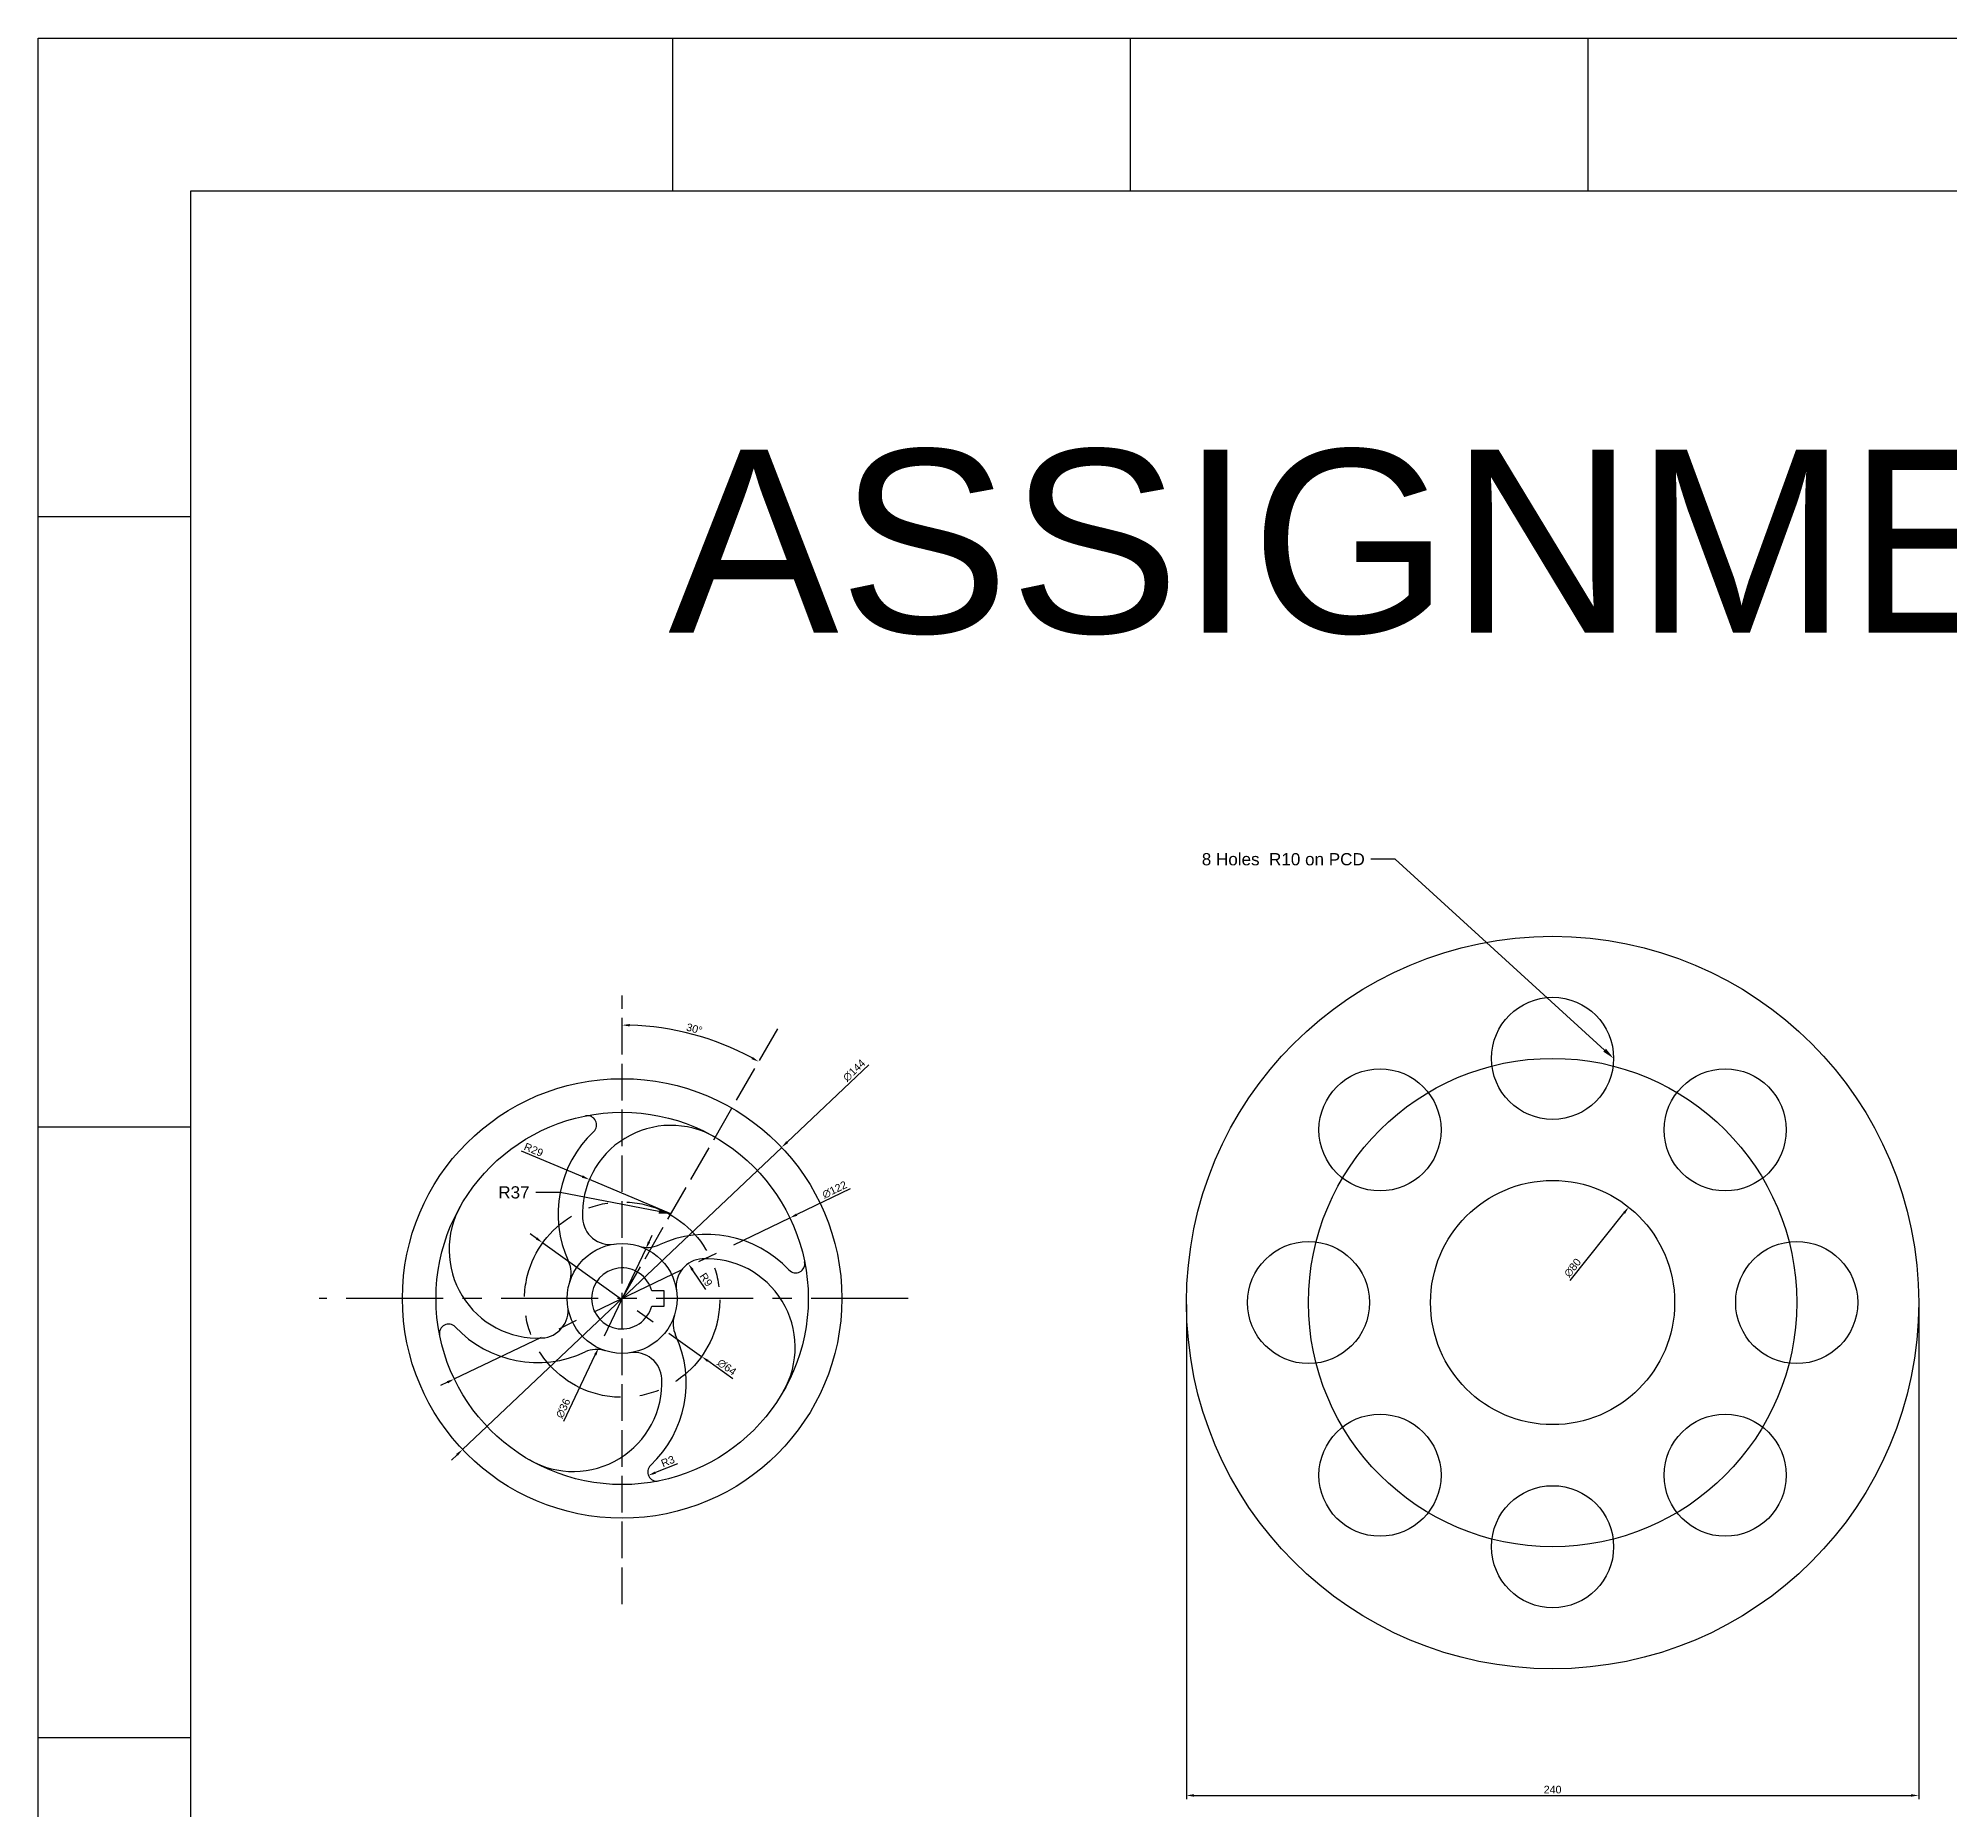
# Model space of a CAD drawing. Header units: millimetres. Extents: x 3467 to 4483, y 937 to 2051.
# Drawn here: x 3467 to 4094, y 1470 to 2051 of the extents above; entities that cross this region are included whole.
import ezdxf
from ezdxf import colors
from ezdxf.entities.mleader import LeaderData, LeaderLine
from ezdxf.math import Vec2, Vec3

# ---------------------------------------------------------------- set-up
doc = ezdxf.new("R2010")
doc.units = ezdxf.units.MM
doc.linetypes.add('ACAD_ISO02W100', pattern=[15, 12, -3])
doc.linetypes.add('CENTER', pattern=[50.8, 31.75, -6.35, 6.35, -6.35])
doc.styles.add('Annotative', font='arial.ttf')
doc.styles.get("Standard").update_dxf_attribs({"font": 'arial.ttf'})
doc.dimstyles.new('Annotative', dxfattribs={"dimscale": 0, "dimtxt": 2.5, "dimasz": 2.5, "dimexe": 1.25, "dimexo": 0.625, "dimtad": 1, "dimtxsty": 'Standard', "dimcen": 2.5, "dimadec": 0, "dimazin": 0, "dimtfac": 1, "dimtmove": 0, "dimatfit": 3, "dimfxl": 1, "dimarcsym": 0})
doc.dimstyles.new('ISO-25', dxfattribs={"dimtxt": 2.5, "dimasz": 2.5, "dimexe": 1.25, "dimexo": 0.625, "dimtad": 1, "dimtxsty": 'Standard', "dimcen": 2.5, "dimadec": 0, "dimazin": 0, "dimtfac": 1, "dimtmove": 0, "dimatfit": 3, "dimfxl": 1, "dimarcsym": 0})

# ---------------------------------------------------------------- blocks, each defined once
blk = doc.blocks.new('*U50')
blk.add_circle((0, 0), 20)
blk = doc.blocks.new('*U51')
at = {"color": 0, "linetype": 'ByBlock', "lineweight": -2, "transparency": 16777216}
blk.add_blockref('*U50', (1393.23, 335.51), dxfattribs=at)
for p, rotation in [((1336.67, 312.07), 45.00000000000001), ((1449.8, 312.07), 315), ((1313.23, 255.51), 90), ((1473.23, 255.51), 270), ((1336.67, 198.94), 135), ((1449.8, 198.94), 225), ((1393.23, 175.51), 180)]:
    blk.add_blockref('*U50', p, dxfattribs=dict(at, rotation=rotation))
blk = doc.blocks.new('*D89')
at = {"color": 0, "lineweight": -2, "transparency": 16777216}
blk.add_line((3969.44, 1643.56), (3987.09, 1665.67), dxfattribs=at)
at = {"color": 0, "transparency": 16777216}
blk.add_solid([(3986.76, 1665.93), (3987.42, 1665.41), (3988.65, 1667.63)], dxfattribs=at)
at = {"layer": 'Defpoints', "color": 0, "transparency": 16777216}
for p in [(3988.65, 1667.63), (3938.75, 1605.09)]:
    blk.add_point(p, dxfattribs=at)
at = {"color": 0, "transparency": 16777216, "insert": (3970.26, 1647.74), "char_height": 2.5, "attachment_point": 5, "rotation": 51.41435}
blk.add_mtext('∅80', dxfattribs=at)
blk = doc.blocks.new('*D90')
at = {"color": 0, "lineweight": -2, "transparency": 16777216}
for p, q in [((3843.7, 1635.74), (3843.7, 1473.62)), ((4083.7, 1635.74), (4083.7, 1473.62)), ((3846.2, 1474.87), (4081.2, 1474.87))]:
    blk.add_line(p, q, dxfattribs=at)
at = {"color": 0, "transparency": 16777216}
for points in [[(3846.2, 1475.29), (3846.2, 1474.46), (3843.7, 1474.87)], [(4081.2, 1475.29), (4081.2, 1474.46), (4083.7, 1474.87)]]:
    blk.add_solid(points, dxfattribs=at)
at = {"layer": 'Defpoints', "color": 0, "transparency": 16777216}
for p in [(3843.7, 1636.36), (4083.7, 1636.36), (4083.7, 1474.87)]:
    blk.add_point(p, dxfattribs=at)
at = {"color": 0, "transparency": 16777216, "insert": (3963.7, 1476.78), "char_height": 2.5, "attachment_point": 5}
blk.add_mtext('240', dxfattribs=at)
blk = doc.blocks.new('*U52')
for centre, radius, start, end in [((-16.13, 24.17), 3, 313.19816, 101.31619), ((11.25, -4.99), 37, 133.19816, 204.9802), ((11.25, -4.99), 29, 60, 182.88596), ((-8.72, -5.99), 9, 182.88596, 278.4652), ((-30.45, -24.41), 9, 342.12642, 24.9802)]:
    blk.add_arc(centre, radius, start, end)
blk = doc.blocks.new('*U53')
at = {"color": 0, "linetype": 'ByBlock', "lineweight": -2, "transparency": 16777216}
blk.add_blockref('*U52', (756.33, 358.58), dxfattribs=at)
for p, rotation in [((718.88, 330.64), 90), ((784.28, 321.14), 270), ((746.83, 293.19), 180)]:
    blk.add_blockref('*U52', p, dxfattribs=dict(at, rotation=rotation))
blk = doc.blocks.new('*D91')
at = {"color": 0, "lineweight": -2, "transparency": 16777216}
for p, q in [((3739.6, 1714.24), (3712.86, 1688.93)), ((3606.47, 1588.21), (3711.05, 1687.21)), ((3604.66, 1586.49), (3602.84, 1584.77))]:
    blk.add_line(p, q, dxfattribs=at)
at = {"color": 0, "transparency": 16777216}
for points in [[(3712.57, 1689.23), (3713.15, 1688.62), (3711.05, 1687.21)], [(3604.37, 1586.79), (3604.95, 1586.19), (3606.47, 1588.21)]]:
    blk.add_solid(points, dxfattribs=at)
at = {"layer": 'Defpoints', "color": 0, "transparency": 16777216}
for p in [(3711.05, 1687.21), (3606.47, 1588.21)]:
    blk.add_point(p, dxfattribs=at)
at = {"color": 0, "transparency": 16777216, "insert": (3734.8, 1712.41), "char_height": 2.5, "attachment_point": 5, "rotation": 43.43261}
blk.add_mtext('∅144', dxfattribs=at)
blk = doc.blocks.new('*D92')
at = {"color": 0, "lineweight": -2, "transparency": 16777216}
blk.add_arc((3658.76, 1637.71), 89.55, 61.59967, 88.40033, dxfattribs=at)
at = {"color": 0, "transparency": 16777216}
for points in [[(3661.25, 1726.8), (3661.27, 1727.63), (3658.76, 1727.25)], [(3701.55, 1716.84), (3701.15, 1716.11), (3703.53, 1715.26)]]:
    blk.add_solid(points, dxfattribs=at)
at = {"layer": 'Defpoints', "color": 0, "transparency": 16777216}
for p in [(3658.76, 1737.01), (3710.01, 1726.48), (3689.39, 1721.85), (3658.76, 1637.71), (3658.76, 1537.59)]:
    blk.add_point(p, dxfattribs=at)
at = {"color": 0, "transparency": 16777216, "insert": (3682.43, 1726.04), "char_height": 2.5, "attachment_point": 5, "rotation": 345}
blk.add_mtext('30°', dxfattribs=at)
blk = doc.blocks.new('*D93')
at = {"color": 0, "lineweight": -2, "transparency": 16777216}
for p, q in [((3625.69, 1686.06), (3645.72, 1677.63)), ((3674.76, 1665.42), (3648.03, 1676.66))]:
    blk.add_line(p, q, dxfattribs=at)
at = {"color": 0, "transparency": 16777216}
blk.add_solid([(3645.89, 1678.02), (3645.56, 1677.25), (3648.03, 1676.66)], dxfattribs=at)
at = {"layer": 'Defpoints', "color": 0, "transparency": 16777216}
for p in [(3648.03, 1676.66), (3674.76, 1665.42)]:
    blk.add_point(p, dxfattribs=at)
at = {"color": 0, "transparency": 16777216, "insert": (3629.76, 1686.41), "char_height": 2.5, "attachment_point": 5, "rotation": 337.1842}
blk.add_mtext('R29', dxfattribs=at)
blk = doc.blocks.new('*D94')
at = {"color": 0, "lineweight": -2, "transparency": 16777216}
blk.add_line((3686.19, 1640.61), (3681.83, 1647.07), dxfattribs=at)
at = {"color": 0, "transparency": 16777216}
blk.add_solid([(3682.17, 1647.3), (3681.48, 1646.83), (3680.43, 1649.14)], dxfattribs=at)
at = {"layer": 'Defpoints', "color": 0, "transparency": 16777216}
for p in [(3680.43, 1649.14), (3685.47, 1641.68)]:
    blk.add_point(p, dxfattribs=at)
at = {"color": 0, "transparency": 16777216, "insert": (3686.28, 1643.87), "char_height": 2.5, "attachment_point": 5, "rotation": 304.02722}
blk.add_mtext('R9', dxfattribs=at)
blk = doc.blocks.new('*D95')
at = {"color": 0, "linetype": 'CENTER', "lineweight": -2, "transparency": 16777216}
for p, q in [((3630.7, 1657.37), (3628.67, 1658.83)), ((3632.73, 1655.92), (3684.79, 1618.68)), ((3694.99, 1611.39), (3686.82, 1617.23))]:
    blk.add_line(p, q, dxfattribs=at)
at = {"color": 0, "linetype": 'CENTER', "transparency": 16777216}
for points in [[(3630.94, 1657.71), (3630.46, 1657.03), (3632.73, 1655.92)], [(3687.06, 1617.57), (3686.58, 1616.89), (3684.79, 1618.68)]]:
    blk.add_solid(points, dxfattribs=at)
at = {"layer": 'Defpoints', "color": 0, "linetype": 'CENTER', "transparency": 16777216}
for p in [(3632.73, 1655.92), (3684.79, 1618.68)]:
    blk.add_point(p, dxfattribs=at)
at = {"color": 0, "linetype": 'CENTER', "transparency": 16777216, "insert": (3693.07, 1615.18), "char_height": 2.5, "attachment_point": 5, "rotation": 324.42068}
blk.add_mtext('∅64', dxfattribs=at)
blk = doc.blocks.new('*D96')
at = {"color": 0, "linetype": 'CENTER', "lineweight": -2, "transparency": 16777216}
blk.add_line((3676.9, 1583.54), (3669.68, 1580.65), dxfattribs=at)
at = {"color": 0, "linetype": 'CENTER', "transparency": 16777216}
blk.add_solid([(3669.52, 1581.03), (3669.83, 1580.26), (3667.36, 1579.72)], dxfattribs=at)
at = {"layer": 'Defpoints', "color": 0, "linetype": 'CENTER', "transparency": 16777216}
for p in [(3667.36, 1579.72), (3670.14, 1580.83)]:
    blk.add_point(p, dxfattribs=at)
at = {"color": 0, "linetype": 'CENTER', "transparency": 16777216, "insert": (3673.74, 1584.33), "char_height": 2.5, "attachment_point": 5, "rotation": 21.83154}
blk.add_mtext('R3', dxfattribs=at)
blk = doc.blocks.new('*D97')
at = {"color": 0, "linetype": 'CENTER', "lineweight": -2, "transparency": 16777216}
for p, q in [((3666.5, 1653.96), (3651.02, 1621.45)), ((3667.57, 1656.22), (3668.65, 1658.47)), ((3639.6, 1597.45), (3649.95, 1619.2))]:
    blk.add_line(p, q, dxfattribs=at)
at = {"color": 0, "linetype": 'CENTER', "transparency": 16777216}
for points in [[(3667.2, 1656.39), (3667.95, 1656.04), (3666.5, 1653.96)], [(3649.57, 1619.38), (3650.32, 1619.02), (3651.02, 1621.45)]]:
    blk.add_solid(points, dxfattribs=at)
at = {"layer": 'Defpoints', "color": 0, "linetype": 'CENTER', "transparency": 16777216}
for p in [(3666.5, 1653.96), (3651.02, 1621.45)]:
    blk.add_point(p, dxfattribs=at)
at = {"color": 0, "linetype": 'CENTER', "transparency": 16777216, "insert": (3639.44, 1601.71), "char_height": 2.5, "attachment_point": 5, "rotation": 64.54116}
blk.add_mtext('∅36', dxfattribs=at)
blk = doc.blocks.new('*D98')
at = {"color": 0, "linetype": 'CENTER', "lineweight": -2, "transparency": 16777216}
for p, q in [((3733.51, 1673.58), (3716.01, 1665.18)), ((3603.76, 1611.32), (3713.76, 1664.1)), ((3601.51, 1610.23), (3599.26, 1609.15))]:
    blk.add_line(p, q, dxfattribs=at)
at = {"color": 0, "linetype": 'CENTER', "transparency": 16777216}
for points in [[(3715.83, 1665.55), (3716.19, 1664.8), (3713.76, 1664.1)], [(3601.33, 1610.61), (3601.69, 1609.86), (3603.76, 1611.32)]]:
    blk.add_solid(points, dxfattribs=at)
at = {"layer": 'Defpoints', "color": 0, "linetype": 'CENTER', "transparency": 16777216}
for p in [(3713.76, 1664.1), (3603.76, 1611.32)]:
    blk.add_point(p, dxfattribs=at)
at = {"color": 0, "linetype": 'CENTER', "transparency": 16777216, "insert": (3728.39, 1673.31), "char_height": 2.5, "attachment_point": 5, "rotation": 25.63433}
blk.add_mtext('∅122', dxfattribs=at)

msp = doc.modelspace()

# ---------------------------------------------------------------- linework, layer by layer
for p, q in [((3675.377, 2000.584), (3675.377, 2050.584)), ((3825.377, 2000.584), (3825.377, 2050.584)), ((3975.377, 2000.584), (3975.377, 2050.584)), ((3517.4, 1893.766), (3467.4, 1893.766)), ((3517.4, 1693.766), (3467.4, 1693.766)), ((3672.514, 1640.206), (3668.443, 1640.206)), ((3668.443, 1635.206), (3672.514, 1635.206)), ((3672.514, 1635.206), (3672.514, 1640.206)), ((3517.4, 1493.766), (3467.4, 1493.766))]:
    msp.add_line(p, q)
at = {"linetype": 'ACAD_ISO02W100'}
for p, q in [((3658.76, 1537.589), (3658.76, 1737.012)), ((3658.76, 1637.706), (3710.015, 1726.482))]:
    msp.add_line(p, q, dxfattribs=at)
at = {"linetype": 'CENTER'}
msp.add_line((3752.502, 1637.706), (3559.502, 1637.706), dxfattribs=at)
for points in [[(3467.4, 2050.584), (4483.354, 2050.584), (4483.354, 936.949), (3467.4, 936.949)], [(3517.4, 2000.584), (4433.354, 2000.584), (4433.354, 986.949), (3517.4, 986.949)]]:
    msp.add_lwpolyline(points, close=True)
for centre, radius in [((3963.702, 1636.36), 120), ((3963.702, 1636.36), 80), ((3658.76, 1637.706), 72), ((3963.702, 1636.36), 40), ((3658.76, 1637.706), 18)]:
    msp.add_circle(centre, radius)
at = {"lineweight": -2}
msp.add_circle((3658.76, 1637.706), 61, dxfattribs=at)
at = {"linetype": 'CENTER'}
msp.add_circle((3658.76, 1637.301), 32, dxfattribs=at)
for centre, radius, start, end in [((3674.76, 1665.419), 37, 115.622028, 115.888111), ((3658.76, 1637.706), 61, 90, 90.145362), ((3658.76, 1637.706), 10, 14.477512, 345.522488)]:
    msp.add_arc(centre, radius, start, end)

# ---------------------------------------------------------------- block references
msp.add_blockref('*U51', (2570.468, 1380.854))
msp.add_blockref('*U53', (2907.18, 1311.82), dxfattribs=at)

# ---------------------------------------------------------------- texts
at = {"color": 11, "style": 'Annotative'}
msp.add_text('    ASSIGNMENT 6', height=60, dxfattribs=at).set_placement((3580.721, 1855.782))

# ---------------------------------------------------------------- dimensions: what is measured, and where the dimension line sits
dim = msp.add_angular_dim_2l(base=(3689.387, 1721.852), line1=((3658.76, 1637.706), (3710.015, 1726.482)), line2=((3658.76, 1537.589), (3658.76, 1737.012)), dimstyle='Annotative', override={"dimscale": 0})
dim.commit()
dim.dimension.update_dxf_attribs({"geometry": '*D92', "text_midpoint": (3682.429, 1726.039)})
for p1, p2, picture, middle in [((3606.475, 1588.206), (3711.045, 1687.207), '*D91', (3736.16, 1710.983)), ((3938.755, 1605.093), (3988.65, 1667.628), '*D89', (3971.797, 1646.506))]:
    dim = msp.add_diameter_dim_2p(p1=p1, p2=p2, dimstyle='ISO-25')
    dim.commit()
    dim.dimension.update_dxf_attribs({"geometry": picture, "text_midpoint": middle, "dimtype": 163})
for center, mpoint, picture, middle in [((3674.76, 1665.419), (3648.029, 1676.665), '*D93', (3629.019, 1684.662)), ((3685.466, 1641.681), (3680.43, 1649.14), '*D94', (3684.707, 1642.806))]:
    dim = msp.add_radius_dim(center=center, mpoint=mpoint, dimstyle='Annotative')
    dim.commit()
    dim.dimension.update_dxf_attribs({"geometry": picture, "text_midpoint": middle, "dimtype": 164})
at = {"linetype": 'CENTER'}
for p1, p2, picture, middle in [((3603.764, 1611.316), (3713.756, 1664.097), '*D98', (3729.246, 1671.53)), ((3666.498, 1653.959), (3651.023, 1621.454), '*D97', (3641.219, 1600.862))]:
    dim = msp.add_diameter_dim_2p(p1=p1, p2=p2, dimstyle='Annotative', dxfattribs=at)
    dim.commit()
    dim.dimension.update_dxf_attribs({"geometry": picture, "text_midpoint": middle, "dimtype": 163})
dim = msp.add_diameter_dim_2p(p1=(3632.734, 1655.919), p2=(3684.786, 1618.682), dimstyle='Annotative', dxfattribs=at)
dim.commit()
dim.dimension.update_dxf_attribs({"geometry": '*D95', "text_midpoint": (3693.066, 1615.183)})
dim = msp.add_linear_dim(base=(4083.702, 1474.875), p1=(3843.702, 1636.36), p2=(4083.702, 1636.36), dimstyle='ISO-25')
dim.commit()
dim.dimension.update_dxf_attribs({"geometry": '*D90', "text_midpoint": (3963.702, 1476.776)})
dim = msp.add_radius_dim(center=(3670.141, 1580.834), mpoint=(3667.356, 1579.718), dimstyle='Annotative', dxfattribs=at)
dim.commit()
dim.dimension.update_dxf_attribs({"geometry": '*D96', "text_midpoint": (3674.449, 1582.56), "dimtype": 164})

# ---------------------------------------------------------------- leaders
ml = msp.add_multileader_mtext('Standard')
ml.set_content('8 Holes  R10 on PCD', color=256)
ml.set_leader_properties()
ml.build(insert=Vec2(0, 0))
ctx = ml.context
ctx.base_point, ctx.plane_origin = Vec3(3847.244, 1781.571), Vec3(3953.314, 1736.36)
ctx.text_align_type = 2
notes = []
notes.append((ctx, [(0, (1, 1, 0), (3912.142, 1781.571), (-1, 0), 8, [(0, [(3983.702, 1716.36)], 0, [])])]))
ctx.mtext.insert, ctx.mtext.alignment, ctx.mtext.flow_direction = Vec3(3902.142, 1783.605), 3, 5
ml = msp.add_multileader_mtext('Standard')
ml.set_content('R37', color=256)
ml.set_leader_properties()
ml.build(insert=Vec2(0, 0))
ctx = ml.context
ctx.base_point, ctx.plane_origin = Vec3(3616.871, 1672.423), Vec3(3674.76, 1665.419)
ctx.text_align_type = 2
notes.append((ctx, [(0, (1, 1, 0), (3638.429, 1672.423), (-1, 0), 8, [(0, [(3674.76, 1665.419)], 0, [])])]))
ctx.mtext.insert, ctx.mtext.alignment, ctx.mtext.flow_direction = Vec3(3628.429, 1674.458), 3, 5
for ctx, leaders in notes:
    for number, flags, end, landing, length, lines in leaders:
        leader = LeaderData()
        leader.index, (leader.has_last_leader_line, leader.has_dogleg_vector, leader.attachment_direction) = number, flags
        leader.last_leader_point, leader.dogleg_vector, leader.dogleg_length = Vec3(end), Vec3(landing), length
        for number, points, colour, breaks in lines:
            line = LeaderLine()
            line.index, line.vertices, line.color, line.breaks = number, Vec3.list(points), colors.encode_raw_color(colour), breaks
            leader.lines.append(line)
        ctx.leaders.append(leader)

doc.saveas('drawing.dxf')
